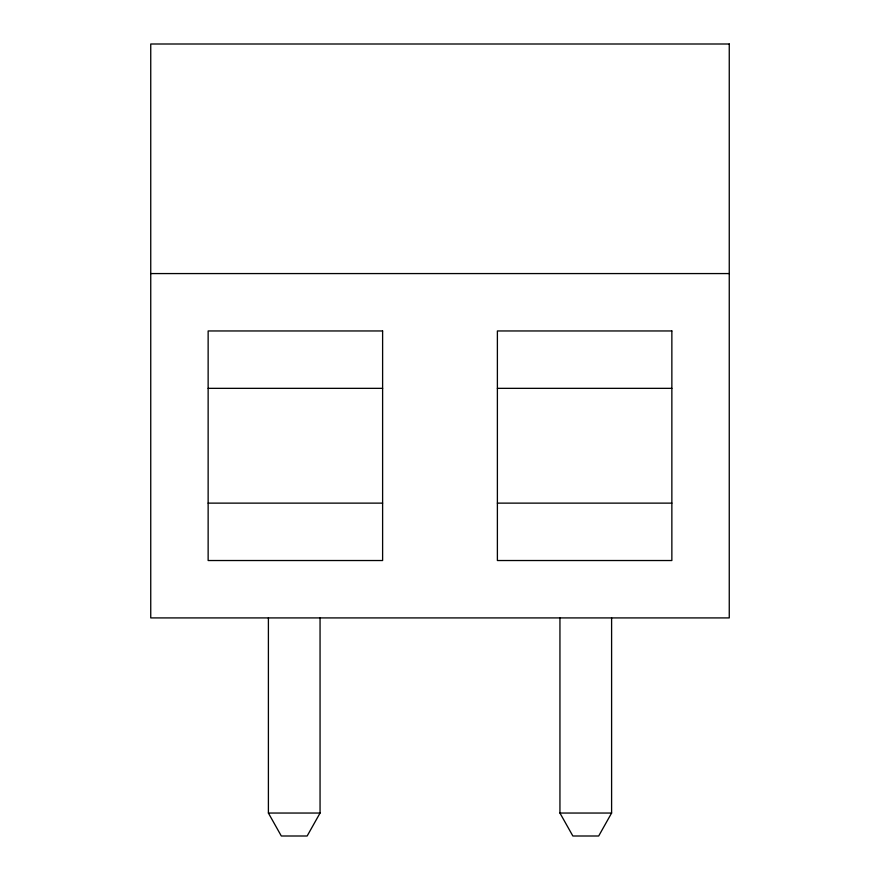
<?xml version="1.0" encoding="UTF-8"?>
<svg xmlns="http://www.w3.org/2000/svg" width="880" height="880" viewBox="0 0 880 880"><rect width="100%" height="100%" fill="white"/><g stroke="black" fill="none" stroke-linecap="round" stroke-linejoin="round"><path stroke-width="1.32" d="M320.056 617.914L320.056 813.043L307.142 836L281.314 836L268.4 813.043L268.4 617.914M611.6 617.914L611.6 813.043L598.686 836L572.858 836L559.944 813.043L559.944 617.914M150.744 273.57L729.256 273.57M208.142 388.344L382.613 388.344M497.387 388.344L671.858 388.344M208.142 503.129L382.613 503.129M497.387 503.129L671.858 503.129M268.4 813.043L320.056 813.043M559.944 813.043L611.6 813.043M729.256 44L150.744 44L150.744 617.914L729.256 617.914L729.256 44M382.613 330.957L208.142 330.957L208.142 560.527L382.613 560.527L382.613 330.957M671.858 330.957L497.387 330.957L497.387 560.527L671.858 560.527L671.858 330.957"/></g></svg>
